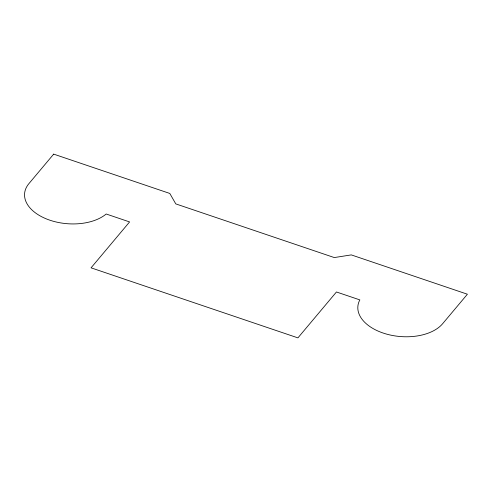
<?xml version="1.0" encoding="UTF-8"?>
<svg xmlns="http://www.w3.org/2000/svg" width="492" height="492" viewBox="0 0 492 492"><rect width="100%" height="100%" fill="white"/><g stroke="black" fill="none" stroke-linecap="round" stroke-linejoin="round"><path stroke-width="0.74" d="M53.683 154.125L28.911 183.633A44.698 26.525 4.7 0 0 47.041 219.168A44.698 26.525 4.7 0 0 106.192 214.008L129.593 221.929L91.057 267.832L297.918 337.875L336.448 291.977L359.843 299.899A44.698 26.525 4.7 0 0 386.072 333.963A44.698 26.525 4.7 0 0 442.628 323.718L467.4 294.216L351.288 254.899L334.296 257.562L175.779 203.891L169.795 193.442L53.683 154.125"/></g></svg>
